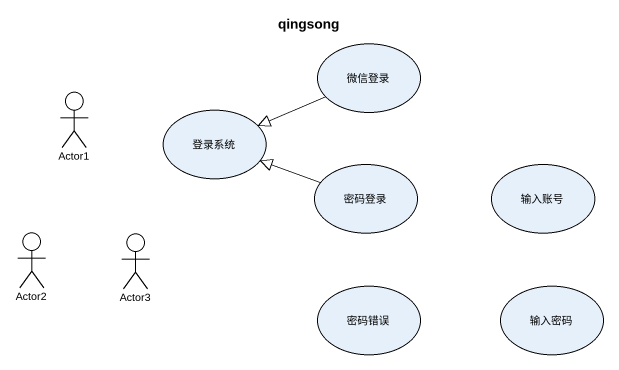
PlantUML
@startuml
title qingsong
usecase 微信登录
actor Actor1
usecase 登录系统
usecase 密码登录
usecase 输入账号
actor Actor2
actor Actor3
usecase 密码错误
usecase 输入密码
微信登录 -left-|> 登录系统
密码登录 -left-|> 登录系统
@enduml
